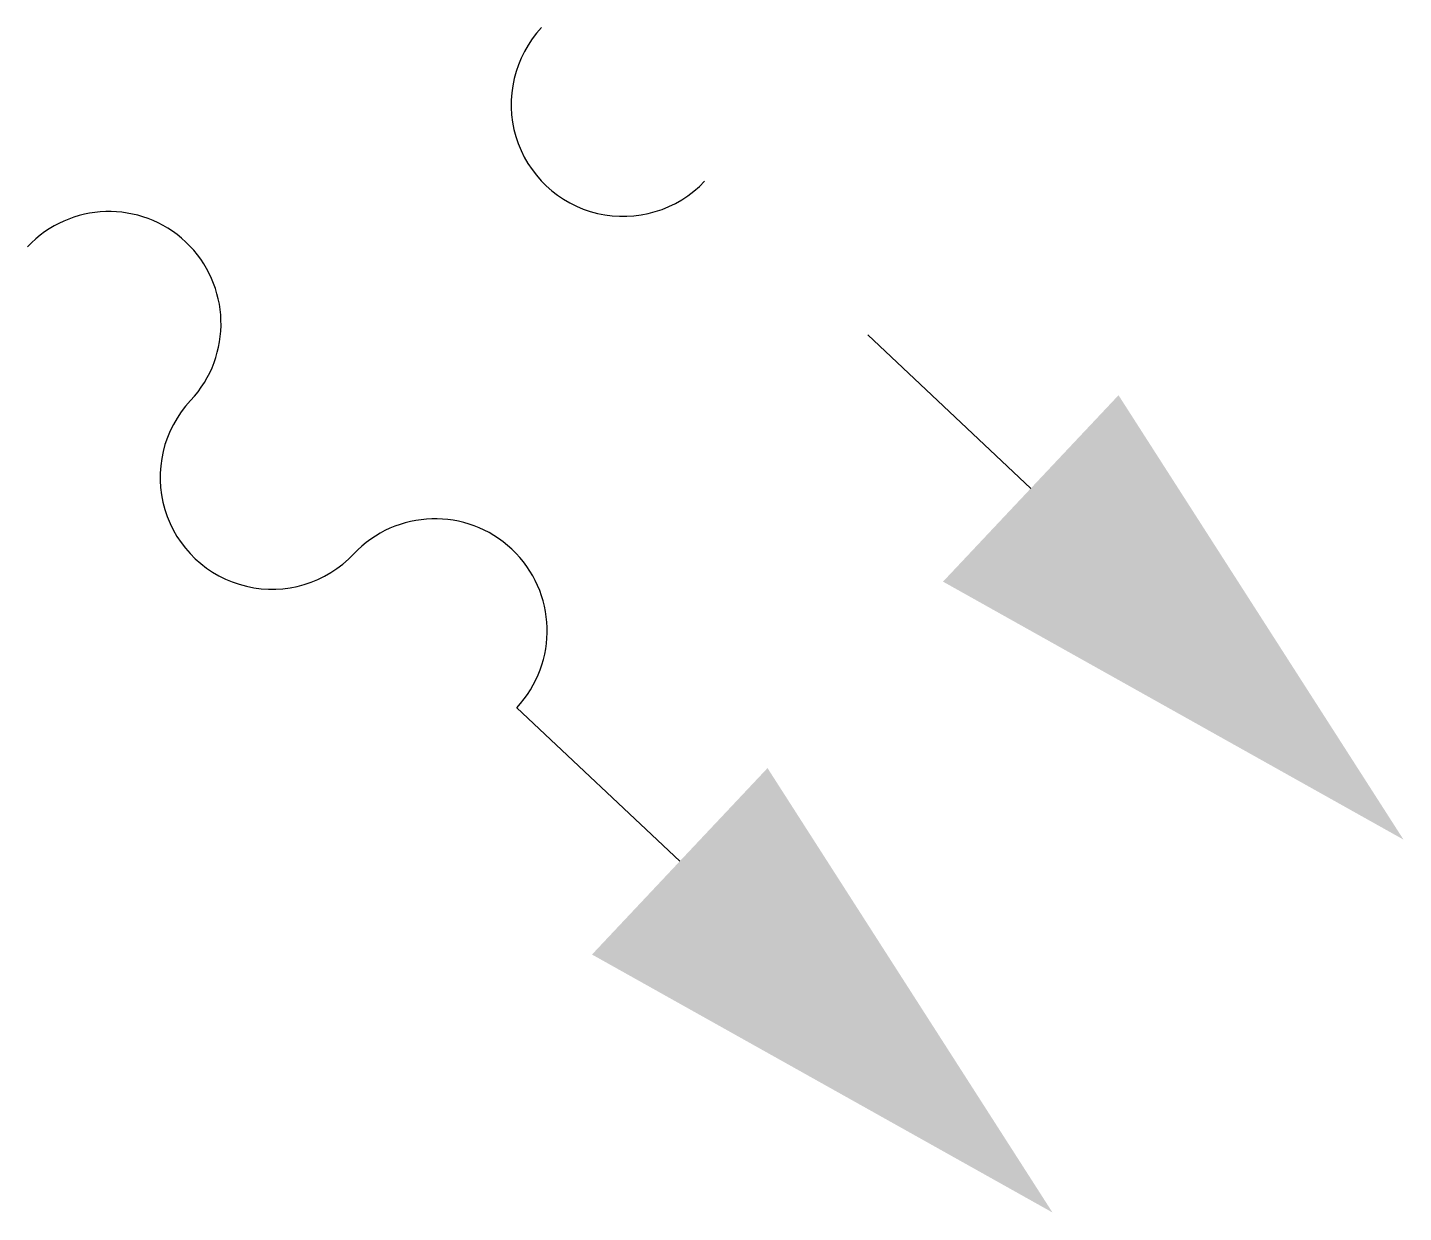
# Model space of a CAD drawing. Extents: x -2.27 to 3.11, y -3.08 to 1.55.
import ezdxf

# ---------------------------------------------------------------- set-up
doc = ezdxf.new("R2010")
doc.units = 0
doc.layers.get('0').update_dxf_attribs({"linetype": 'CONTINUOUS'})

msp = doc.modelspace()

# ---------------------------------------------------------------- linework, layer by layer
at = {"color": 0, "linetype": 'CONTINUOUS'}
for p, q in [((1.6539, -0.2482), (1.0169, 0.3517)), ((0.2827, -1.7041), (-0.3543, -1.1043))]:
    msp.add_line(p, q, dxfattribs=at)
at = {"color": 0}
for centre, start, end in [((0.0614, 1.2516), 136.7189, 316.7189), ((-1.9468, 0.3954), 316.7189, 136.7189), ((-1.3098, -0.2044), 136.7189, 316.7189), ((-0.6728, -0.8043), 316.7189, 136.7189)]:
    msp.add_arc(centre, 0.4375, start, end, dxfattribs=at)
at = {"color": 0, "linetype": 'CONTINUOUS'}
for points in [[(1.3111, -0.6121), (3.1099, -1.6193), (1.9967, 0.1158)], [(-0.0601, -2.0681), (1.7387, -3.0753), (0.6255, -1.3401)]]:
    msp.add_solid(points, dxfattribs=at)

doc.saveas('drawing.dxf')
